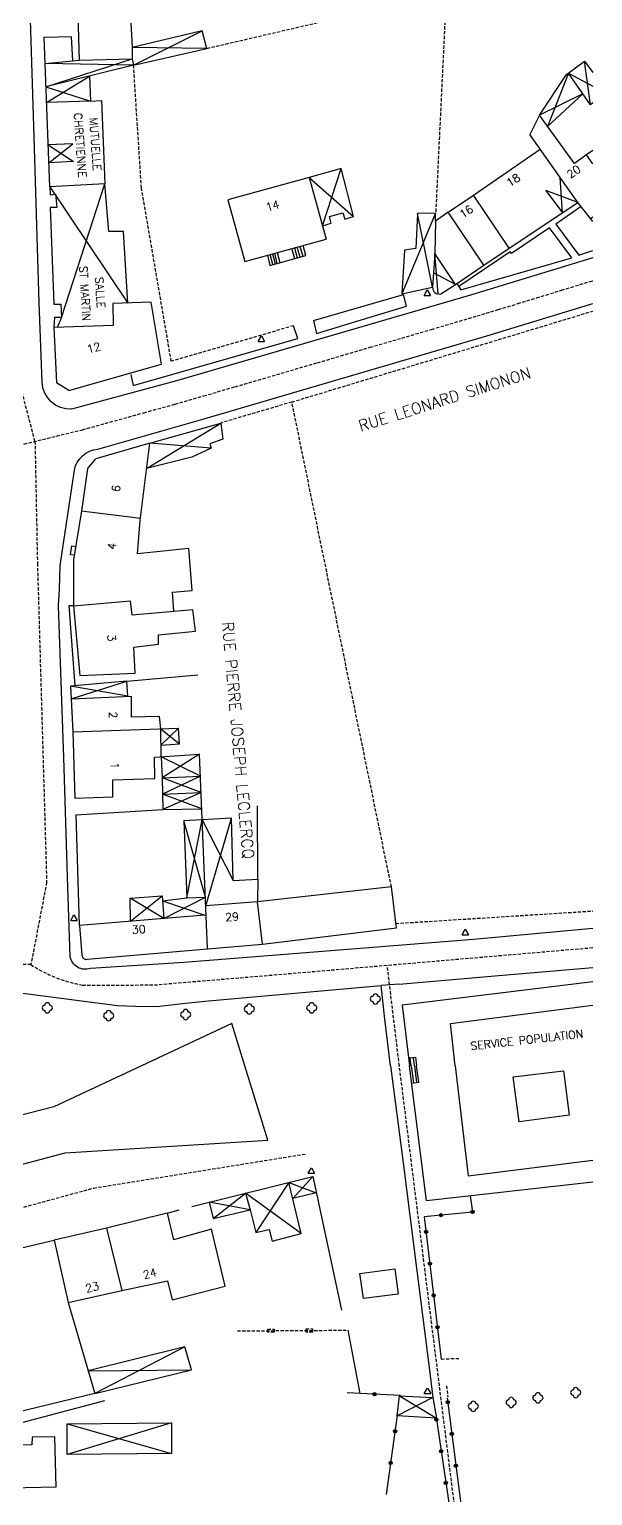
# Model space of a CAD drawing. Header units: millimetres. Extents: x 115992 to 117000, y 129000 to 130003.
# Drawn here: x 116912 to 117000, y 129432.9 to 129661.9 of the extents above; entities that cross this region are included whole.
import ezdxf
from ezdxf.enums import TextEntityAlignment as Align

# ---------------------------------------------------------------- set-up
doc = ezdxf.new("R2010")
doc.units = ezdxf.units.MM
doc.linetypes.add('DASHED', pattern=[0.75, 0.5, -0.25])
for name, color, linetype in [('W0001', 6, 'DASHED'), ('W0008', 7, 'CONTINUOUS'), ('W0100', 7, 'CONTINUOUS'), ('W0112', 1, 'DASHED'), ('W0300', 7, 'CONTINUOUS'), ('W0322', 7, 'CONTINUOUS'), ('W0471', 7, 'CONTINUOUS'), ('W0984', 7, 'CONTINUOUS'), ('W0989', 7, 'CONTINUOUS'), ('W0991', 7, 'CONTINUOUS')]:
    doc.layers.add(name, color=color, linetype=linetype)
doc.styles.get("Standard").update_dxf_attribs({"font": 'romans.shx', "width": 0.85})

msp = doc.modelspace()

# ---------------------------------------------------------------- linework, layer by layer
at = {"layer": 'W0001'}
for points in [[(116912.85, 129597.54), (116910.65, 129605.94), (116909.34, 129649.94), (116907.43, 129701.84), (116905.58, 129750)], [(116898.74, 129594.07), (116920.25, 129599.35), (116923.82, 129600.33), (116929.87, 129602.01), (116934.75, 129603.35), (116939.22, 129604.63), (116944.12, 129606.06), (116949.17, 129607.54), (116953.51, 129608.8), (116956.99, 129609.82), (116960.65, 129610.89), (116965.19, 129612.22), (116970.17, 129613.67), (116974.81, 129615.03), (116978.46, 129616.09), (116981.94, 129617.12), (116985.25, 129618.12), (116988.29, 129619.05), (116991.24, 129619.95), (116995.14, 129621.14), (116999.61, 129622.51), (117000, 129622.63)], [(116912.85, 129597.54), (116913.23, 129578.5), (116914.67, 129528.64), (116912.21, 129515.81)], [(116969.79, 129500), (116967.9, 129515.67)], [(116986.57, 129334.62), (116991.3, 129343.17), (116990.54, 129346.33), (116984.93, 129387.04), (116984.15, 129393.36), (116983.15, 129399.97), (116982.08, 129407.08), (116980.62, 129416.72), (116978.95, 129426.98), (116969.79, 129500)], [(116871.29, 129467.13), (116922.03, 129480.92), (116955.06, 129486.23)]]:
    msp.add_lwpolyline(points, dxfattribs=at)
msp.add_lwpolyline([(117000, 129518.42), (116950.66, 129514.2), (116942.46, 129513.51), (116932.12, 129512.66, -0.004429), (116920.27, 129512.63, -0.102092), (116912.21, 129515.81), (116900.6, 129516.1), (116866.61, 129513.39), (116844.3, 129507.02)], format="xyb", dxfattribs=at)
at = {"layer": 'W0008'}
for points in [[(117000, 129626.2), (116980.91, 129620.37), (116934.95, 129607), (116918.57, 129602.54, -0.405734), (116913.95, 129606.78), (116913.5, 129619.21), (116912.68, 129646.75), (116911.78, 129675.1), (116910.66, 129702.79), (116909.69, 129730.47), (116908.96, 129750)], [(117000, 129521.43), (116981.36, 129519.76), (116936.14, 129516.12), (116921.54, 129515.22, -0.46478), (116918.34, 129517.08), (116917.97, 129527.87), (116917.37, 129548.17), (116916.55, 129571.83), (116916.7, 129574.44), (116916.78, 129578.15), (116919.01, 129593.04, -0.340622), (116922.66, 129596.31), (116939.43, 129601.08), (116983.45, 129614), (117000, 129619.05)], [(116859.46, 129500), (116859.7, 129502), (116860, 129504.23), (116860.24, 129505.02, -0.211117), (116865.23, 129509.11, -0.1172), (116870.37, 129510.08), (116900.1, 129512.53), (116901.28, 129512.61), (116925.72, 129509.41), (116928.55, 129509.34), (116931.9, 129509.27), (116936.37, 129509.79), (116939.95, 129510.16), (116966.92, 129512.54)]]:
    msp.add_lwpolyline(points, format="xyb", dxfattribs=at)
for points in [[(116979.09, 129621.72), (116979.38, 129621.2), (116996.75, 129626.18)], [(116997.86, 129626.63), (117000, 129627.36)], [(116956.38, 129616.41), (116956.82, 129614.4), (116964.2, 129616.63), (116970.89, 129618.66), (116970.44, 129620.45)], [(116927.84, 129608), (116928.21, 129606.28), (116953.92, 129613.58), (116953.25, 129615.59)], [(116918.86, 129571.84), (116918.12, 129571.84), (116919.09, 129559.41)], [(116919.23, 129539.22), (116919.76, 129521.95)], [(116969.77, 129512.76), (116983.53, 129513.96), (117000, 129515.38)], [(116969.77, 129512.76), (116966.92, 129512.54)], [(116968.42, 129500), (116967.52, 129507.28), (116966.92, 129512.54)], [(116945.62, 129500), (116943.61, 129506.62), (116929.47, 129500)], [(116929.47, 129500), (116915.8, 129493.61), (116875.01, 129483.12), (116877, 129475.62), (116917.58, 129486.4), (116949.25, 129488.39), (116945.62, 129500)], [(116968.42, 129500), (116970.38, 129484.88), (116972.46, 129468.42), (116974.44, 129452.88), (116975, 129448.19)]]:
    msp.add_lwpolyline(points, dxfattribs=at)
at = {"layer": 'W0100'}
for points in [[(116919.42, 129667.69), (116919.73, 129657.06)], [(116927.55, 129667.92), (116928.03, 129659.03)], [(116915.16, 129637.29), (116914.26, 129660.67)], [(116928.25, 129656.29), (116939.72, 129658.91), (116938.99, 129661.63), (116928.03, 129659.03), (116928.05, 129657.3)], [(116928.25, 129656.29), (116938.99, 129661.63)], [(116939.72, 129658.91), (116928.03, 129659.03)], [(116928.25, 129656.29), (116914.56, 129652.88), (116928.05, 129657.3), (116928.25, 129656.29), (116914.42, 129656.56)], [(116914.42, 129656.56), (116919.73, 129657.06)], [(116919.73, 129657.06), (116928.05, 129657.3)], [(116991.67, 129648.46), (116995.92, 129654.85), (116998.73, 129656.9), (117000, 129655.15)], [(116999.65, 129650.1), (116998.73, 129656.9)], [(116921.37, 129654.58), (116921.52, 129650.68), (116914.65, 129650.48), (116921.37, 129654.58)], [(116996.2, 129655.05), (116992.96, 129646.69), (116998.46, 129651.81), (116991.67, 129648.46)], [(117000, 129650.39), (116999.65, 129650.1), (116996.2, 129655.05), (117000, 129653.01)], [(116914.56, 129652.88), (116921.52, 129650.68), (116923.23, 129650.75), (116923.79, 129637.77)], [(117000, 129642.97), (116999.01, 129642.28), (116997.15, 129640.93), (116991.67, 129648.46), (116990.17, 129645.45)], [(116997.68, 129634.85), (116990.17, 129645.45)], [(116918.85, 129641.24), (116915.01, 129641.05), (116918.78, 129643.98), (116914.91, 129643.84), (116918.85, 129641.24)], [(116977.39, 129633.31), (116981.4, 129636), (116991.78, 129643.17)], [(117000, 129640.88), (116999.01, 129642.28)], [(116957.76, 129631.2), (116959.14, 129631.6), (116958.89, 129632.65), (116960.96, 129633.24), (116961.29, 129632.23), (116962.64, 129632.65), (116960.7, 129640.15), (116955.68, 129638.76), (116962.64, 129632.65)], [(116957.76, 129631.2), (116960.7, 129640.15)], [(116927.35, 129619.14), (116926.66, 129630.31), (116924.4, 129630.31), (116923.79, 129637.77), (116915.16, 129637.29), (116915.23, 129636.06), (116916.05, 129636.13), (116916.25, 129634.07), (116915.23, 129634.07), (116915.77, 129618.95), (116916.87, 129618.95), (116917.01, 129616.9), (116915.91, 129616.9), (116915.78, 129615.3)], [(116917.01, 129616.9), (116923.79, 129637.77)], [(116955.68, 129638.76), (116942.99, 129635.28)], [(116955.68, 129638.76), (116958.33, 129629.11)], [(117000, 129631.89), (116999.67, 129632.36), (116997.68, 129634.85), (116992.7, 129636.69), (116995.27, 129633.24), (116994.92, 129638.73)], [(116915.16, 129637.29), (116927.35, 129619.14)], [(116942.99, 129635.28), (116945.63, 129625.63)], [(116986.97, 129627.7), (116981.4, 129636)], [(116975.46, 129633.15), (116970.18, 129620.56)], [(116975.46, 129631.94), (116975.46, 129633.15), (116972.6, 129633.12), (116972.37, 129627.68), (116970.57, 129627.4), (116970.18, 129620.56), (116974.99, 129621.61), (116972.6, 129633.12)], [(116982.99, 129625.03), (116977.39, 129633.31)], [(116986.97, 129627.7), (116997.68, 129634.85)], [(116999.67, 129632.36), (117000, 129632.6)], [(116945.63, 129625.63), (116958.33, 129629.11)], [(116949.18, 129626.61), (116949.56, 129625.02), (116955.16, 129626.55), (116954.74, 129628.13)], [(116950.04, 129625.15), (116949.61, 129626.72)], [(116949.96, 129626.82), (116950.36, 129625.24)], [(116950.72, 129625.33), (116950.31, 129626.92)], [(116950.71, 129627.02), (116951.12, 129625.45)], [(116953.43, 129626.05), (116953.01, 129627.66)], [(116953.4, 129627.76), (116953.82, 129626.18)], [(116954.29, 129626.31), (116953.84, 129627.88)], [(116954.25, 129628), (116954.69, 129626.42)], [(116975.84, 129620.55), (116975.32, 129626.85)], [(116978.57, 129622.04), (116975.32, 129626.85)], [(116982.99, 129625.03), (116986.97, 129627.7)], [(116978.57, 129622.04), (116982.99, 129625.03)], [(116930.98, 129619.27), (116925.03, 129619.06), (116925.09, 129615.64), (116915.78, 129615.3), (116916.19, 129606.68)], [(116932.62, 129609.57), (116930.98, 129619.27)], [(116956.38, 129616.41), (116970.44, 129620.45)], [(116917.01, 129616.9), (116916.34, 129615.32)], [(116918.12, 129605.47), (116932.62, 129609.57)], [(116918.12, 129605.47), (116916.19, 129606.68)], [(116930.78, 129597.24), (116941.9, 129600.4), (116942.22, 129597.86), (116940.17, 129597.17), (116940.37, 129596.49), (116937.36, 129595.05), (116930.29, 129593.29), (116941.9, 129600.4)], [(116934.56, 129570.94), (116934.34, 129573.96), (116937.42, 129574.24), (116936.88, 129580.81), (116928.86, 129579.98), (116929.29, 129585.19), (116930.78, 129597.24), (116922.36, 129594.83)], [(116940.37, 129596.49), (116930.78, 129597.24)], [(116921.06, 129593.23), (116922.36, 129594.83)], [(116921.06, 129593.23), (116920.12, 129586.68)], [(116920.12, 129586.68), (116918.88, 129579.03)], [(116920.12, 129586.68), (116929.33, 129585.55)], [(116919, 129579.76), (116918.41, 129579.82), (116918.59, 129581.2), (116919.22, 129581.14)], [(116918.88, 129579.03), (116918.88, 129571.84)], [(116918.88, 129571.84), (116927.75, 129572.65)], [(116918.88, 129571.84), (116919.87, 129560.96)], [(116928.52, 129561.33), (116928.32, 129565.38), (116932.15, 129565.86), (116932.15, 129567.3), (116937.91, 129567.91), (116937.5, 129571.2), (116928.04, 129570.37), (116927.75, 129572.65)], [(116927.34, 129557.74), (116927.21, 129560.06), (116918.4, 129559.3), (116918.5, 129557.31), (116927.21, 129560.06)], [(116919.87, 129560.96), (116928.52, 129561.33)], [(116927.21, 129560.06), (116938.32, 129561.09)], [(116927.34, 129557.74), (116918.4, 129559.3)], [(116918.5, 129557.31), (116927.91, 129557.76)], [(116918.5, 129557.31), (116918.75, 129552.15)], [(116932.5, 129552.64), (116932.29, 129554.59), (116927.91, 129554.45), (116927.91, 129557.76)], [(116918.75, 129552.15), (116935.3, 129552.74)], [(116932.57, 129548.29), (116932.5, 129552.64), (116935.44, 129550.28), (116935.3, 129552.74)], [(116935.3, 129552.74), (116932.54, 129550.07), (116935.44, 129550.28)], [(116918.75, 129552.15), (116919.06, 129541.83)], [(116925.03, 129542.01), (116925.03, 129544.67), (116931.6, 129544.88), (116931.54, 129548.23), (116938.56, 129548.68), (116932.7, 129545.01), (116932.84, 129540.02), (116938.91, 129540.15), (116932.77, 129542.41), (116938.81, 129542.69), (116932.7, 129545.01), (116938.7, 129545.22), (116932.77, 129542.41)], [(116938.7, 129545.22), (116932.57, 129548.29), (116932.7, 129545.01)], [(116939.82, 129518.27), (116938.56, 129548.68)], [(116919.06, 129541.83), (116925.03, 129542.01)], [(116938.81, 129542.69), (116932.84, 129540.02)], [(116943.83, 129528.96), (116947.67, 129529.16), (116947.6, 129540.59)], [(116968.54, 129527.96), (116947.6, 129525.63), (116939.54, 129524.99), (116943.56, 129538.67), (116936.1, 129538.26), (116936.57, 129526.22), (116939.48, 129526.36), (116936.1, 129538.26)], [(116936.57, 129526.22), (116938.98, 129538.42), (116943.83, 129528.96), (116943.56, 129538.67)], [(116947.67, 129529.16), (116947.6, 129525.63)], [(116969.32, 129521.57), (116968.54, 129527.96)], [(116927.79, 129522.59), (116927.7, 129526.2), (116932.7, 129526.54), (116932.97, 129523.02), (116927.7, 129526.2)], [(116927.79, 129522.59), (116932.7, 129526.54)], [(116932.76, 129525.77), (116936.57, 129526.22)], [(116932.76, 129525.77), (116939.41, 129523.55)], [(116932.97, 129523.02), (116939.48, 129526.36)], [(116948.41, 129519.02), (116947.6, 129525.63)], [(116939.41, 129523.55), (116919.81, 129521.93)], [(116919.81, 129521.93), (116920.19, 129517.3)], [(116948.41, 129519.02), (116969.32, 129521.57)], [(116939.82, 129518.27), (116948.41, 129519.02)], [(117000, 129513.11), (116970.25, 129509.47), (116971.37, 129500)], [(116978.51, 129500), (116977.78, 129506.6), (117000, 129509.49)], [(116971.65, 129500), (116971.5, 129501.26), (116971.22, 129501.24)], [(116971.5, 129501.26), (116972.31, 129501.34), (116972.47, 129500)], [(116972.13, 129500), (116971.98, 129501.31)], [(117000, 129481.85), (116974.01, 129478.94), (116971.37, 129500)], [(116971.65, 129500), (116972.01, 129497.36)], [(116971.7, 129497.32), (116972.85, 129497.46), (116972.47, 129500)], [(116972.13, 129500), (116972.46, 129497.41)], [(116978.51, 129500), (116980.53, 129482.81), (117000, 129485.26)], [(116987.57, 129498.3), (116995.43, 129499.22), (116996.35, 129492.29), (116988.49, 129491.27), (116987.57, 129498.3)], [(116937.36, 129478.05), (116956.25, 129482.71), (116960.77, 129461.85)], [(116940.05, 129478.71), (116940.67, 129476.14), (116946.48, 129477.53), (116947.38, 129473.98), (116949.43, 129474.45), (116949.93, 129472.62), (116954.42, 129473.82), (116952.54, 129481.79), (116956.8, 129480.16), (116953.12, 129479.31), (116956.25, 129482.71)], [(116952.54, 129481.79), (116947.38, 129473.98)], [(116954.42, 129473.82), (116945.76, 129480.12), (116946.48, 129477.53), (116940.05, 129478.71)], [(116940.67, 129476.14), (116945.76, 129480.12)], [(116933.49, 129476.98), (116935.4, 129477.5)], [(116933.49, 129476.98), (116924.01, 129474.64)], [(116933.49, 129476.98), (116934.52, 129472.83)], [(116892.08, 129467.2), (116915.85, 129472.8)], [(116924.01, 129474.64), (116915.85, 129472.8)], [(116915.85, 129472.8), (116918.04, 129463.05)], [(116918.04, 129463.05), (116926.4, 129464.93), (116933.55, 129466.45), (116934.27, 129463.47), (116942.59, 129465.57), (116940.41, 129474.52), (116934.52, 129472.83)], [(116924.01, 129474.64), (116926.4, 129464.93)], [(116963.62, 129467.55), (116969.07, 129468.3)], [(116969.07, 129468.3), (116969.62, 129464.36)], [(116964.2, 129463.69), (116963.62, 129467.55)], [(116969.62, 129464.36), (116964.2, 129463.69)], [(116918.04, 129463.05), (116922.21, 129448.84), (116937.31, 129452.55), (116936.26, 129456.1), (116921.17, 129452.39), (116937.31, 129452.55)], [(116936.26, 129456.1), (116922.21, 129448.84), (116899.2, 129443.28), (116899.12, 129444.16), (116895.65, 129443.6), (116894.12, 129453.85), (116902.53, 129444.08), (116900.6, 129454.84), (116895.65, 129443.6)], [(116896.22, 129440.43), (116923.74, 129447.76)], [(116975, 129448.19), (116975.57, 129445), (116969.44, 129445.35), (116969.82, 129448.49), (116975, 129448.19), (116969.44, 129445.35)], [(116969.82, 129448.49), (116975.57, 129445)], [(116917.87, 129444.1), (116934.17, 129444.24), (116934.2, 129439.44), (116917.9, 129439.3), (116917.87, 129444.1), (116934.2, 129439.44)], [(116934.17, 129444.24), (116917.9, 129439.3)], [(116912.42, 129441.99), (116912.37, 129440.81), (116904.93, 129440.67), (116904.91, 129438.4), (116906.47, 129438.35), (116906.54, 129433.98)], [(116915.95, 129442.08), (116912.42, 129441.99)], [(116916.15, 129434.23), (116915.95, 129442.08)], [(116916.15, 129434.23), (116906.54, 129433.98)]]:
    msp.add_lwpolyline(points, dxfattribs=at)
for points in [[(116977.39, 129633.31), (116975.46, 129631.94), (116975.32, 129626.85), (116974.99, 129621.61, 0.504162), (116976.25, 129620.56), (116978.57, 129622.04), (116975.13, 129623.85)], [(116920.19, 129517.3, 0.482481), (116920.98, 129516.65), (116939.82, 129518.27)]]:
    msp.add_lwpolyline(points, format="xyb", dxfattribs=at)
at = {"layer": 'W0112'}
for p, q in [((116949.22, 129458.89), (116950.22, 129458.9)), ((116949.22, 129458.39), (116949.22, 129458.89)), ((116950.22, 129458.9), (116950.22, 129458.4)), ((116955.22, 129458.93), (116956.22, 129458.93)), ((116955.22, 129458.43), (116955.22, 129458.93)), ((116956.22, 129458.93), (116956.22, 129458.43)), ((116950.22, 129458.4), (116949.22, 129458.39)), ((116956.22, 129458.43), (116955.22, 129458.43))]:
    msp.add_line(p, q, dxfattribs=at)
for points in [[(116939.72, 129658.91), (116977.12, 129667.6), (116975.46, 129633.15)], [(116953.25, 129615.59), (116934.15, 129610.04), (116929.49, 129637.1), (116928.25, 129656.29)], [(116952.99, 129603.68), (117000, 129617.87)], [(116968.54, 129527.96), (116952.99, 129603.68), (116941.9, 129600.4)], [(116969.23, 129522.24), (117000, 129524.19)], [(116944.48, 129458.61), (116961.72, 129458.72)], [(116976.34, 129454.22), (116979.09, 129454.32)], [(116977.15, 129450.04), (116977.36, 129448.31)]]:
    msp.add_lwpolyline(points, dxfattribs=at)
at = {"layer": 'W0300'}
for centre, start, end in [((116914.37, 129509.06), 90, 270), ((116914.77, 129509.46), 0, 180), ((116915.17, 129509.06), 270, 90), ((116945.94, 129508.88), 90, 270), ((116946.34, 129509.28), 0, 180), ((116946.74, 129508.88), 270, 90), ((116955.7, 129509.06), 90, 270), ((116956.1, 129509.46), 0, 180), ((116956.5, 129509.06), 270, 90), ((116965.64, 129510.45), 90, 270), ((116966.04, 129510.85), 0, 180), ((116966.04, 129510.05), 180, 0), ((116966.44, 129510.45), 270, 90), ((116914.77, 129508.66), 180, 0), ((116923.96, 129507.84), 90, 270), ((116924.36, 129508.24), 0, 180), ((116924.36, 129507.44), 180, 0), ((116924.76, 129507.84), 270, 90), ((116936, 129508.01), 90, 270), ((116936.4, 129508.41), 0, 180), ((116936.4, 129507.61), 180, 0), ((116936.8, 129508.01), 270, 90), ((116946.34, 129508.48), 180, 0), ((116956.1, 129508.66), 180, 0), ((116997.35, 129449.37), 0, 180), ((116981.34, 129447.23), 0, 180), ((116986.86, 129447.44), 90, 270), ((116987.26, 129447.84), 0, 180), ((116987.66, 129447.44), 270, 90), ((116991.04, 129448.16), 90, 270), ((116991.44, 129448.56), 0, 180), ((116991.44, 129447.76), 180, 0), ((116991.84, 129448.16), 270, 90), ((116996.95, 129448.97), 90, 270), ((116997.35, 129448.57), 180, 0), ((116997.75, 129448.97), 270, 90), ((116980.94, 129446.83), 90, 270), ((116981.34, 129446.43), 180, 0), ((116981.74, 129446.83), 270, 90), ((116987.26, 129447.04), 180, 0)]:
    msp.add_arc(centre, 0.4, start, end, dxfattribs=at)
at = {"layer": 'W0322'}
for points in [[(116980.83, 129479.69), (116981.23, 129477.15), (116973.69, 129476.43), (116976.34, 129454.22)], [(116969.98, 129448.53), (116961.62, 129448.93)], [(116977.26, 129448.16), (116980.52, 129422.68)], [(116969.47, 129445.47), (116967.74, 129433.04)], [(116975.52, 129445.13), (116984.39, 129385.42)]]:
    msp.add_lwpolyline(points, dxfattribs=at)
for centre, radius in [((116981.23, 129477.19), 0.25), ((116981.23, 129477.19), 0.15), ((116976.3, 129476.68), 0.25), ((116976.3, 129476.68), 0.15), ((116973.97, 129474.08), 0.25), ((116973.97, 129474.08), 0.15), ((116974.56, 129469.11), 0.25), ((116974.56, 129469.11), 0.15), ((116975.15, 129464.15), 0.25), ((116975.15, 129464.15), 0.15), ((116975.75, 129459.18), 0.25), ((116975.75, 129459.18), 0.15), ((116965.91, 129448.72), 0.25), ((116965.91, 129448.72), 0.15), ((116977.35, 129447.48), 0.25), ((116977.35, 129447.48), 0.15), ((116969.12, 129442.94), 0.25), ((116969.12, 129442.94), 0.15), ((116975.57, 129444.76), 0.25), ((116975.57, 129444.76), 0.15), ((116977.98, 129442.52), 0.25), ((116977.98, 129442.52), 0.15), ((116968.43, 129437.99), 0.25), ((116976.31, 129439.82), 0.25), ((116976.31, 129439.82), 0.15), ((116968.43, 129437.99), 0.15), ((116978.62, 129437.56), 0.25), ((116978.62, 129437.56), 0.15), ((116977.04, 129434.87), 0.25), ((116977.04, 129434.87), 0.15)]:
    msp.add_circle(centre, radius, dxfattribs=at)
at = {"layer": 'W0471'}
for p, q in [((116973.66, 129620.33), (116974.16, 129621.19)), ((116973.66, 129620.33), (116974.66, 129620.33)), ((116974.16, 129621.19), (116974.66, 129620.33)), ((116947.74, 129613.14), (116948.24, 129614)), ((116947.74, 129613.14), (116948.74, 129613.14)), ((116948.24, 129614), (116948.74, 129613.14)), ((116918.43, 129522.73), (116918.93, 129523.59)), ((116918.93, 129523.59), (116919.43, 129522.73)), ((116918.43, 129522.73), (116919.43, 129522.73)), ((116979.59, 129520.46), (116980.09, 129521.33)), ((116980.09, 129521.33), (116980.59, 129520.46)), ((116979.59, 129520.46), (116980.59, 129520.46)), ((116955.55, 129483.22), (116956.05, 129484.09)), ((116956.05, 129484.09), (116956.55, 129483.22)), ((116955.55, 129483.22), (116956.55, 129483.22)), ((116973.69, 129448.81), (116974.19, 129449.68)), ((116974.19, 129449.68), (116974.69, 129448.81)), ((116973.69, 129448.81), (116974.69, 129448.81))]:
    msp.add_line(p, q, dxfattribs=at)
at = {"layer": 'W0989'}
for points in [[(116914.26, 129660.67), (116918.51, 129660.79), (116918.72, 129656.96)], [(116998.19, 129634.21), (116994.22, 129631.48), (116997.86, 129626.63)], [(116996.75, 129626.18), (116993.26, 129630.87), (116987.29, 129626.89), (116987.11, 129627.14)], [(116987.11, 129627.14), (116979.09, 129621.72), (116978.8, 129622.2)], [(116919.23, 129539.22), (116932.84, 129540.02)], [(116961.72, 129458.72), (116963.63, 129448.84)]]:
    msp.add_lwpolyline(points, dxfattribs=at)

# ---------------------------------------------------------------- texts
at = {"layer": 'W0984'}
for s, rotation, p in [('CHRETIENNE', 274.171, (116919.91, 129643.8)), ('MUTUELLE', 274.171, (116922.28, 129643.97)), ('ST MARTIN', 273.6128, (116920.66, 129620.63)), ('SALLE', 273.6128, (116923.03, 129620.78)), ('SERVICE POPULATION', 6.3946, (116989.7, 129504.07))]:
    msp.add_text(s, height=1.25, rotation=rotation, dxfattribs=at).set_placement(p, align=Align.MIDDLE)
at = {"layer": 'W0989'}
for s, rotation, p in [('RUE LEONARD SIMONON', 17.4777, (116976.87, 129604.1)), ('RUE PIERRE JOSEPH LECLERCQ', 275.0443, (116944.52, 129550.83))]:
    msp.add_text(s, height=1.75, rotation=rotation, dxfattribs=at).set_placement(p, align=Align.MIDDLE)
at = {"layer": 'W0991'}
for s, rotation, p in [('20', 35.1881, (116997.03, 129639.65)), ('18', 33.738, (116987.6, 129638.34)), ('14', 15.3342, (116949.98, 129634.34)), ('16', 33.8672, (116980.24, 129633.42)), ('12', 15.799, (116922.03, 129612.14)), ('6', 81.8525, (116925.51, 129590.18)), ('4', 80.7545, (116924.88, 129581.15)), ('3', 275.2296, (116924.83, 129566.83)), ('2', 272.7621, (116925.06, 129554.8)), ('1', 271.7271, (116925.35, 129546.9)), ('29', 4.9643, (116943.65, 129523.28)), ('30', 4.7134, (116929.07, 129521.32)), ('24', 13.877, (116930.79, 129467.56)), ('23', 12.6662, (116921.79, 129465.43))]:
    msp.add_text(s, height=1.25, rotation=rotation, dxfattribs=at).set_placement(p, align=Align.MIDDLE)

doc.saveas('drawing.dxf')
